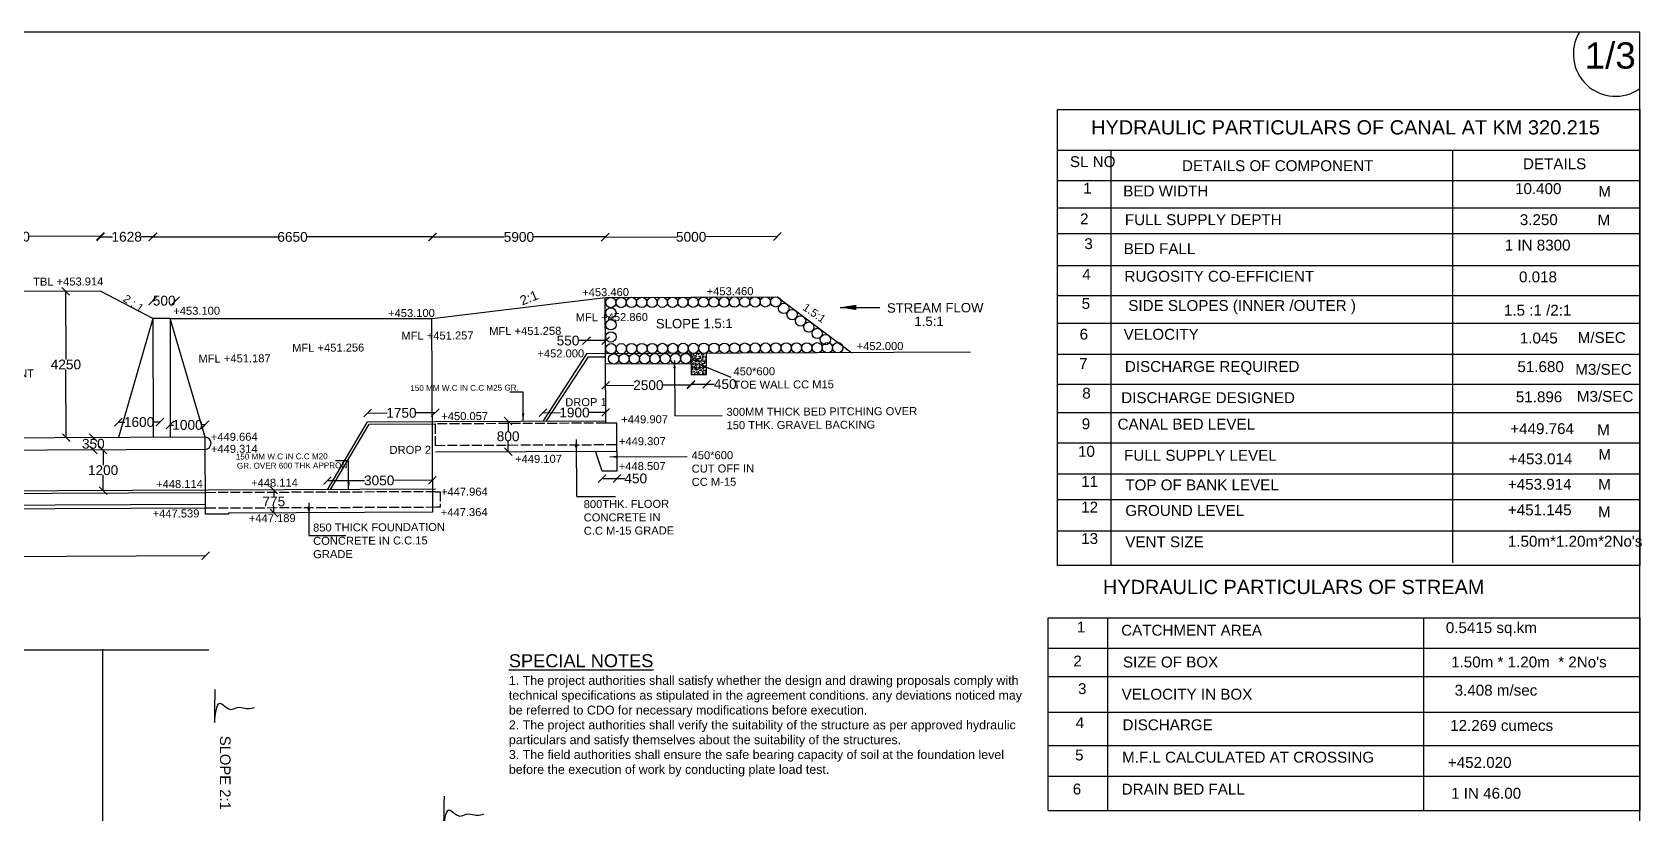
# Model space of a CAD drawing. Header units: millimetres. Extents: x 5124 to 6568637, y 2311 to 91879094.
# Drawn here: x 3729757 to 3749538, y 45946651 to 45956239 of the extents above; entities that cross this region are included whole.
import ezdxf

# ---------------------------------------------------------------- set-up
doc = ezdxf.new("R2010")
doc.units = ezdxf.units.MM
doc.header["$MEASUREMENT"] = 0
doc.linetypes.add('ACAD_ISO02W100', pattern=[15, 12, -3])
for name, color, linetype in [('DIMENSION', 7, 'Continuous'), ('DRAWING', 7, 'Continuous'), ('TEXT', 7, 'Continuous')]:
    doc.layers.add(name, color=color, linetype=linetype)
doc.styles.get("Standard").update_dxf_attribs({"font": 'arial.ttf', "height": 110})
doc.dimstyles.get("Standard").update_dxf_attribs({"dimtxt": 200, "dimasz": 110, "dimexe": 0.18, "dimexo": 0.0625, "dimgap": 0.09, "dimtad": 0, "dimtih": 1, "dimtoh": 1, "dimdec": 0, "dimzin": 0, "dimdsep": 46, "dimtxsty": 'Standard', "dimblk": 'OBLIQUE', "dimcen": 0.09, "dimse1": 1, "dimse2": 1, "dimadec": 0, "dimazin": 0, "dimtfac": 1, "dimtdec": 0, "dimtofl": 0, "dimtmove": 0, "dimatfit": 3, "dimfxl": 1, "dimtolj": 1, "dimtzin": 0, "dimarcsym": 0})

# ---------------------------------------------------------------- blocks, each defined once
blk = doc.blocks.new('_Oblique')
at = {"color": 0, "linetype": 'ByBlock', "lineweight": -2}
blk.add_line((-0.5, -0.5), (0.5, 0.5), dxfattribs=at)
blk = doc.blocks.new('*D103')
at = {"layer": 'Defpoints', "color": 0, "linetype": 'Continuous', "transparency": 16777216}
for p in [(3713421, 45950284), (3731885, 45950331), (3731888, 45949808)]:
    blk.add_point(p, dxfattribs=at)
at = {"layer": 'DIMENSION', "color": 0, "linetype": 'Continuous', "lineweight": -2, "transparency": 16777216}
for p, q in [((3713424, 45949727), (3722427, 45949767)), ((3731888, 45949808), (3722884, 45949769))]:
    blk.add_line(p, q, dxfattribs=at)
at = {"layer": 'DIMENSION', "color": 0, "linetype": 'Continuous', "lineweight": -2, "transparency": 16777216, "xscale": 95, "yscale": 95, "zscale": 95}
for p, rotation in [((3731888, 45949808), 0.2507638112557612), ((3713424, 45949727), 180.2507638112558)]:
    blk.add_blockref('_Oblique', p, dxfattribs=dict(at, rotation=rotation))
at = {"layer": 'DIMENSION', "color": 0, "linetype": 'Continuous', "transparency": 16777216, "insert": (3722656, 45949768), "char_height": 120, "attachment_point": 5}
blk.add_mtext('\\A1;44903', dxfattribs=at)
blk = doc.blocks.new('*D107')
at = {"layer": 'Defpoints', "color": 0, "linetype": 'Continuous', "transparency": 16777216}
for p in [(3729836, 45953055), (3730021, 45951256), (3730175, 45951257)]:
    blk.add_point(p, dxfattribs=at)
at = {"layer": 'DIMENSION', "color": 0, "linetype": 'Continuous', "lineweight": -2, "transparency": 16777216}
for p, q in [((3730167, 45953057), (3730171, 45952218)), ((3730175, 45951257), (3730171, 45952095))]:
    blk.add_line(p, q, dxfattribs=at)
at = {"layer": 'DIMENSION', "color": 0, "linetype": 'Continuous', "lineweight": -2, "transparency": 16777216, "xscale": 95, "yscale": 95, "zscale": 95}
for p, rotation in [((3730167, 45953057), 90.25076378503837), ((3730175, 45951257), 270.2507637850384)]:
    blk.add_blockref('_Oblique', p, dxfattribs=dict(at, rotation=rotation))
at = {"layer": 'DIMENSION', "color": 0, "linetype": 'Continuous', "transparency": 16777216, "insert": (3730171, 45952157), "char_height": 120, "attachment_point": 5}
blk.add_mtext('\\A1;4250', dxfattribs=at)
blk = doc.blocks.new('*D88')
at = {"layer": 'Defpoints', "color": 0, "linetype": 'Continuous', "transparency": 16777216}
for p in [(3730507, 45951258), (3730510, 45951258), (3730466, 45951109)]:
    blk.add_point(p, dxfattribs=at)
at = {"layer": 'DIMENSION', "color": 0, "linetype": 'Continuous', "lineweight": -2, "transparency": 16777216}
for p, q in [((3730507, 45951258), (3730507, 45951245)), ((3730508, 45951109), (3730508, 45951122))]:
    blk.add_line(p, q, dxfattribs=at)
at = {"layer": 'DIMENSION', "color": 0, "linetype": 'Continuous', "lineweight": -2, "transparency": 16777216, "xscale": 95, "yscale": 95, "zscale": 95}
for p, rotation in [((3730507, 45951258), 90.25076378503837), ((3730508, 45951109), 270.2507637850384)]:
    blk.add_blockref('_Oblique', p, dxfattribs=dict(at, rotation=rotation))
at = {"layer": 'DIMENSION', "color": 0, "linetype": 'Continuous', "transparency": 16777216, "insert": (3730508, 45951183), "char_height": 120, "attachment_point": 5}
blk.add_mtext('\\A1;350', dxfattribs=at)
blk = doc.blocks.new('*D108')
at = {"layer": 'Defpoints', "color": 0, "linetype": 'Continuous', "transparency": 16777216}
for p in [(3730627, 45951109), (3730627, 45951109), (3730629, 45950608)]:
    blk.add_point(p, dxfattribs=at)
at = {"layer": 'DIMENSION', "color": 0, "linetype": 'Continuous', "lineweight": -2, "transparency": 16777216}
for p, q in [((3730627, 45951109), (3730627, 45950920)), ((3730629, 45950608), (3730628, 45950797))]:
    blk.add_line(p, q, dxfattribs=at)
at = {"layer": 'DIMENSION', "color": 0, "linetype": 'Continuous', "lineweight": -2, "transparency": 16777216, "xscale": 95, "yscale": 95, "zscale": 95}
for p, rotation in [((3730627, 45951109), 90.25076378503837), ((3730629, 45950608), 270.2507637850384)]:
    blk.add_blockref('_Oblique', p, dxfattribs=dict(at, rotation=rotation))
at = {"layer": 'DIMENSION', "color": 0, "linetype": 'Continuous', "transparency": 16777216, "insert": (3730628, 45950859), "char_height": 120, "attachment_point": 5}
blk.add_mtext('\\A1;1200', dxfattribs=at)
blk = doc.blocks.new('*D109')
at = {"layer": 'Defpoints', "color": 0, "linetype": 'Continuous', "transparency": 16777216}
for p in [(3731326, 45951451), (3730816, 45951259), (3731326, 45951262)]:
    blk.add_point(p, dxfattribs=at)
at = {"layer": 'DIMENSION', "color": 0, "linetype": 'Continuous', "lineweight": -2, "transparency": 16777216}
for p, q in [((3730815, 45951449), (3730897, 45951449)), ((3731326, 45951451), (3731244, 45951451))]:
    blk.add_line(p, q, dxfattribs=at)
at = {"layer": 'DIMENSION', "color": 0, "linetype": 'Continuous', "lineweight": -2, "transparency": 16777216, "xscale": 95, "yscale": 95, "zscale": 95}
for p, rotation in [((3730815, 45951449), 180.2507638112558), ((3731326, 45951451), 0.2507638112557612)]:
    blk.add_blockref('_Oblique', p, dxfattribs=dict(at, rotation=rotation))
at = {"layer": 'DIMENSION', "color": 0, "linetype": 'Continuous', "transparency": 16777216, "insert": (3731070, 45951450), "char_height": 120, "attachment_point": 5}
blk.add_mtext('\\A1;1600', dxfattribs=at)
blk = doc.blocks.new('*D110')
at = {"layer": 'Defpoints', "color": 0, "linetype": 'Continuous', "transparency": 16777216}
for p in [(3731521, 45952942), (3731239, 45952723), (3731524, 45952227)]:
    blk.add_point(p, dxfattribs=at)
at = {"layer": 'DIMENSION', "color": 0, "linetype": 'Continuous', "lineweight": -2, "transparency": 16777216}
for p, q in [((3731238, 45952940), (3731247, 45952941)), ((3731521, 45952942), (3731512, 45952942))]:
    blk.add_line(p, q, dxfattribs=at)
at = {"layer": 'DIMENSION', "color": 0, "linetype": 'Continuous', "lineweight": -2, "transparency": 16777216, "xscale": 95, "yscale": 95, "zscale": 95}
for p, rotation in [((3731238, 45952940), 180.2507638112558), ((3731521, 45952942), 0.2507638112557612)]:
    blk.add_blockref('_Oblique', p, dxfattribs=dict(at, rotation=rotation))
at = {"layer": 'DIMENSION', "color": 0, "linetype": 'Continuous', "transparency": 16777216, "insert": (3731379, 45952941), "char_height": 120, "attachment_point": 5}
blk.add_mtext('\\A1;500', dxfattribs=at)
blk = doc.blocks.new('*D111')
at = {"layer": 'Defpoints', "color": 0, "linetype": 'Continuous', "transparency": 16777216}
for p in [(3732725, 45950617), (3732752, 45950617), (3732733, 45950334)]:
    blk.add_point(p, dxfattribs=at)
at = {"layer": 'DIMENSION', "color": 0, "linetype": 'Continuous', "lineweight": -2, "transparency": 16777216}
for p, q in [((3732725, 45950617), (3732726, 45950537)), ((3732727, 45950334), (3732726, 45950414))]:
    blk.add_line(p, q, dxfattribs=at)
at = {"layer": 'DIMENSION', "color": 0, "linetype": 'Continuous', "lineweight": -2, "transparency": 16777216, "xscale": 95, "yscale": 95, "zscale": 95}
for p, rotation in [((3732725, 45950617), 90.25076378503837), ((3732727, 45950334), 270.2507637850384)]:
    blk.add_blockref('_Oblique', p, dxfattribs=dict(at, rotation=rotation))
at = {"layer": 'DIMENSION', "color": 0, "linetype": 'Continuous', "transparency": 16777216, "insert": (3732726, 45950475), "char_height": 120, "attachment_point": 5}
blk.add_mtext('\\A1;775', dxfattribs=at)
blk = doc.blocks.new('*D112')
at = {"layer": 'Defpoints', "color": 0, "linetype": 'Continuous', "transparency": 16777216}
for p in [(3734675, 45950736), (3734675, 45950626), (3733386, 45950620)]:
    blk.add_point(p, dxfattribs=at)
at = {"layer": 'DIMENSION', "color": 0, "linetype": 'Continuous', "lineweight": -2, "transparency": 16777216}
for p, q in [((3733385, 45950731), (3733842, 45950733)), ((3734675, 45950736), (3734200, 45950734))]:
    blk.add_line(p, q, dxfattribs=at)
at = {"layer": 'DIMENSION', "color": 0, "linetype": 'Continuous', "lineweight": -2, "transparency": 16777216, "xscale": 95, "yscale": 95, "zscale": 95}
for p, rotation in [((3733385, 45950731), 180.2507638112558), ((3734675, 45950736), 0.2507638112557612)]:
    blk.add_blockref('_Oblique', p, dxfattribs=dict(at, rotation=rotation))
at = {"layer": 'DIMENSION', "color": 0, "linetype": 'Continuous', "transparency": 16777216, "insert": (3734021, 45950733), "char_height": 120, "attachment_point": 5}
blk.add_mtext('\\A1;3050', dxfattribs=at)
blk = doc.blocks.new('*D113')
at = {"layer": 'Defpoints', "color": 0, "linetype": 'Continuous', "transparency": 16777216}
for p in [(3733879, 45951455), (3734709, 45951565), (3734710, 45951458)]:
    blk.add_point(p, dxfattribs=at)
at = {"layer": 'DIMENSION', "color": 0, "linetype": 'Continuous', "lineweight": -2, "transparency": 16777216}
for p, q in [((3733878, 45951561), (3734120, 45951562)), ((3734709, 45951565), (3734467, 45951563))]:
    blk.add_line(p, q, dxfattribs=at)
at = {"layer": 'DIMENSION', "color": 0, "linetype": 'Continuous', "lineweight": -2, "transparency": 16777216, "xscale": 95, "yscale": 95, "zscale": 95}
for p, rotation in [((3734709, 45951565), 0.2507638112557612), ((3733878, 45951561), 180.2507638112558)]:
    blk.add_blockref('_Oblique', p, dxfattribs=dict(at, rotation=rotation))
at = {"layer": 'DIMENSION', "color": 0, "linetype": 'Continuous', "transparency": 16777216, "insert": (3734294, 45951563), "char_height": 120, "attachment_point": 5}
blk.add_mtext('\\A1;1750', dxfattribs=at)
blk = doc.blocks.new('*D114')
at = {"layer": 'Defpoints', "color": 0, "linetype": 'Continuous', "transparency": 16777216}
for p in [(3735605, 45951462), (3735660, 45951462), (3735639, 45951087)]:
    blk.add_point(p, dxfattribs=at)
at = {"layer": 'DIMENSION', "color": 0, "linetype": 'Continuous', "lineweight": -2, "transparency": 16777216}
for p, q in [((3735605, 45951462), (3735605, 45951336)), ((3735607, 45951087), (3735606, 45951213))]:
    blk.add_line(p, q, dxfattribs=at)
at = {"layer": 'DIMENSION', "color": 0, "linetype": 'Continuous', "lineweight": -2, "transparency": 16777216, "xscale": 95, "yscale": 95, "zscale": 95}
for p, rotation in [((3735605, 45951462), 90.25076378503837), ((3735607, 45951087), 270.2507637850384)]:
    blk.add_blockref('_Oblique', p, dxfattribs=dict(at, rotation=rotation))
at = {"layer": 'DIMENSION', "color": 0, "linetype": 'Continuous', "transparency": 16777216, "insert": (3735606, 45951275), "char_height": 120, "attachment_point": 5}
blk.add_mtext('\\A1;800', dxfattribs=at)
blk = doc.blocks.new('*D115')
at = {"layer": 'Defpoints', "color": 0, "linetype": 'Continuous', "transparency": 16777216}
for p in [(3736037, 45951464), (3736806, 45951569), (3736806, 45951467)]:
    blk.add_point(p, dxfattribs=at)
at = {"layer": 'DIMENSION', "color": 0, "linetype": 'Continuous', "lineweight": -2, "transparency": 16777216}
for p, q in [((3736036, 45951565), (3736248, 45951566)), ((3736806, 45951569), (3736595, 45951568))]:
    blk.add_line(p, q, dxfattribs=at)
at = {"layer": 'DIMENSION', "color": 0, "linetype": 'Continuous', "lineweight": -2, "transparency": 16777216, "xscale": 95, "yscale": 95, "zscale": 95}
for p, rotation in [((3736036, 45951565), 180.2507638112558), ((3736806, 45951569), 0.2507638112557612)]:
    blk.add_blockref('_Oblique', p, dxfattribs=dict(at, rotation=rotation))
at = {"layer": 'DIMENSION', "color": 0, "linetype": 'Continuous', "transparency": 16777216, "insert": (3736421, 45951567), "char_height": 120, "attachment_point": 5}
blk.add_mtext('\\A1;1900', dxfattribs=at)
blk = doc.blocks.new('*D116')
at = {"layer": 'Defpoints', "color": 0, "linetype": 'Continuous', "transparency": 16777216}
for p in [(3737853, 45952035), (3736804, 45951910), (3737854, 45951905)]:
    blk.add_point(p, dxfattribs=at)
at = {"layer": 'DIMENSION', "color": 0, "linetype": 'Continuous', "lineweight": -2, "transparency": 16777216}
for p, q in [((3736804, 45951901), (3737149, 45951902)), ((3737854, 45951905), (3737509, 45951904))]:
    blk.add_line(p, q, dxfattribs=at)
at = {"layer": 'DIMENSION', "color": 0, "linetype": 'Continuous', "lineweight": -2, "transparency": 16777216, "xscale": 95, "yscale": 95, "zscale": 95}
for p, rotation in [((3736804, 45951901), 180.2507638112558), ((3737854, 45951905), 0.2507638112557612)]:
    blk.add_blockref('_Oblique', p, dxfattribs=dict(at, rotation=rotation))
at = {"layer": 'DIMENSION', "color": 0, "linetype": 'Continuous', "transparency": 16777216, "insert": (3737329, 45951903), "char_height": 120, "attachment_point": 5}
blk.add_mtext('\\A1;2500', dxfattribs=at)
blk = doc.blocks.new('*D117')
at = {"layer": 'Defpoints', "color": 0, "linetype": 'Continuous', "transparency": 16777216}
for p in [(3737853, 45952035), (3738043, 45952035), (3738044, 45951916)]:
    blk.add_point(p, dxfattribs=at)
at = {"layer": 'DIMENSION', "color": 0, "linetype": 'Continuous', "lineweight": -2, "transparency": 16777216}
for p, q in [((3737854, 45951915), (3738044, 45951916)), ((3738044, 45951916), (3738139, 45951916))]:
    blk.add_line(p, q, dxfattribs=at)
at = {"layer": 'DIMENSION', "color": 0, "linetype": 'Continuous', "lineweight": -2, "transparency": 16777216, "xscale": 95, "yscale": 95, "zscale": 95}
for p, rotation in [((3737854, 45951915), 180.2507638112558), ((3738044, 45951916), 0.2507638112557612)]:
    blk.add_blockref('_Oblique', p, dxfattribs=dict(at, rotation=rotation))
at = {"layer": 'DIMENSION', "color": 0, "linetype": 'Continuous', "transparency": 16777216, "insert": (3738274, 45951916), "char_height": 120, "attachment_point": 5}
blk.add_mtext('\\A1;450', dxfattribs=at)
blk = doc.blocks.new('*D118')
at = {"layer": 'Defpoints', "color": 0, "linetype": 'Continuous', "transparency": 16777216}
for p in [(3736760, 45950846), (3736944, 45950847), (3736944, 45950757)]:
    blk.add_point(p, dxfattribs=at)
at = {"layer": 'DIMENSION', "color": 0, "linetype": 'Continuous', "lineweight": -2, "transparency": 16777216}
for p, q in [((3736760, 45950756), (3736944, 45950757)), ((3736944, 45950757), (3737039, 45950757))]:
    blk.add_line(p, q, dxfattribs=at)
at = {"layer": 'DIMENSION', "color": 0, "linetype": 'Continuous', "lineweight": -2, "transparency": 16777216, "xscale": 95, "yscale": 95, "zscale": 95}
for p, rotation in [((3736760, 45950756), 180.2507638112558), ((3736944, 45950757), 0.2507638112557612)]:
    blk.add_blockref('_Oblique', p, dxfattribs=dict(at, rotation=rotation))
at = {"layer": 'DIMENSION', "color": 0, "linetype": 'Continuous', "transparency": 16777216, "insert": (3737174, 45950757), "char_height": 120, "attachment_point": 5}
blk.add_mtext('\\A1;450', dxfattribs=at)
blk = doc.blocks.new('*D119')
at = {"layer": 'Defpoints', "color": 0, "linetype": 'Continuous', "transparency": 16777216}
for p in [(3728491, 45953697), (3730594, 45953732), (3730597, 45953059)]:
    blk.add_point(p, dxfattribs=at)
at = {"layer": 'DIMENSION', "color": 0, "linetype": 'Continuous', "lineweight": -2, "transparency": 16777216}
for p, q in [((3728491, 45953723), (3729363, 45953727)), ((3730594, 45953732), (3729721, 45953729))]:
    blk.add_line(p, q, dxfattribs=at)
at = {"layer": 'DIMENSION', "color": 0, "linetype": 'Continuous', "lineweight": -2, "transparency": 16777216, "xscale": 95, "yscale": 95, "zscale": 95}
for p, rotation in [((3728491, 45953723), 180.2507638112558), ((3730594, 45953732), 0.2507638112557612)]:
    blk.add_blockref('_Oblique', p, dxfattribs=dict(at, rotation=rotation))
at = {"layer": 'DIMENSION', "color": 0, "linetype": 'Continuous', "transparency": 16777216, "insert": (3729542, 45953728), "char_height": 120, "attachment_point": 5}
blk.add_mtext('\\A1;5000', dxfattribs=at)
blk = doc.blocks.new('*D120')
at = {"layer": 'Defpoints', "color": 0, "linetype": 'Continuous', "transparency": 16777216}
for p in [(3736796, 45953732), (3738913, 45953730), (3738916, 45952987)]:
    blk.add_point(p, dxfattribs=at)
at = {"layer": 'DIMENSION', "color": 0, "linetype": 'Continuous', "lineweight": -2, "transparency": 16777216}
for p, q in [((3736796, 45953721), (3737675, 45953725)), ((3738913, 45953730), (3738034, 45953726))]:
    blk.add_line(p, q, dxfattribs=at)
at = {"layer": 'DIMENSION', "color": 0, "linetype": 'Continuous', "lineweight": -2, "transparency": 16777216, "xscale": 95, "yscale": 95, "zscale": 95}
for p, rotation in [((3736796, 45953721), 180.2507638112558), ((3738913, 45953730), 0.2507638112557612)]:
    blk.add_blockref('_Oblique', p, dxfattribs=dict(at, rotation=rotation))
at = {"layer": 'DIMENSION', "color": 0, "linetype": 'Continuous', "transparency": 16777216, "insert": (3737855, 45953725), "char_height": 120, "attachment_point": 5}
blk.add_mtext('\\A1;5000', dxfattribs=at)
blk = doc.blocks.new('*D89')
at = {"layer": 'Defpoints', "color": 0, "linetype": 'Continuous', "transparency": 16777216}
for p in [(3731881, 45951416), (3731451, 45951260), (3731881, 45951261)]:
    blk.add_point(p, dxfattribs=at)
at = {"layer": 'DRAWING', "color": 0, "linetype": 'Continuous', "lineweight": -2, "transparency": 16777216}
for p, q in [((3731450, 45951414), (3731492, 45951414)), ((3731881, 45951416), (3731839, 45951416))]:
    blk.add_line(p, q, dxfattribs=at)
at = {"layer": 'DRAWING', "color": 0, "linetype": 'Continuous', "lineweight": -2, "transparency": 16777216, "xscale": 95, "yscale": 95, "zscale": 95}
for p, rotation in [((3731450, 45951414), 180.2507638112558), ((3731881, 45951416), 0.2507638112557612)]:
    blk.add_blockref('_Oblique', p, dxfattribs=dict(at, rotation=rotation))
at = {"layer": 'DRAWING', "color": 0, "linetype": 'Continuous', "transparency": 16777216, "insert": (3731665, 45951415), "char_height": 120, "attachment_point": 5}
blk.add_mtext('\\A1;1000', dxfattribs=at)
blk = doc.blocks.new('*D125')
at = {"layer": 'Defpoints', "color": 0, "linetype": 'Continuous', "transparency": 16777216}
for p in [(3731239, 45953726), (3730597, 45953059), (3731239, 45952723)]:
    blk.add_point(p, dxfattribs=at)
at = {"layer": 'DIMENSION', "color": 0, "linetype": 'Continuous', "lineweight": -2, "transparency": 16777216}
for p, q in [((3730597, 45953726), (3730744, 45953726)), ((3731239, 45953726), (3731091, 45953726))]:
    blk.add_line(p, q, dxfattribs=at)
at = {"layer": 'DIMENSION', "color": 0, "linetype": 'Continuous', "lineweight": -2, "transparency": 16777216, "xscale": 95, "yscale": 95, "zscale": 95, "rotation": 180}
blk.add_blockref('_Oblique', (3730597, 45953726), dxfattribs=at)
at = {"layer": 'DIMENSION', "color": 0, "linetype": 'Continuous', "lineweight": -2, "transparency": 16777216, "xscale": 95, "yscale": 95, "zscale": 95}
blk.add_blockref('_Oblique', (3731239, 45953726), dxfattribs=at)
at = {"layer": 'DIMENSION', "color": 0, "linetype": 'Continuous', "transparency": 16777216, "insert": (3730918, 45953726), "char_height": 120, "attachment_point": 5}
blk.add_mtext('\\A1;1628', dxfattribs=at)
blk = doc.blocks.new('*D126')
at = {"layer": 'Defpoints', "color": 0, "linetype": 'Continuous', "transparency": 16777216}
for p in [(3734674, 45953724), (3731239, 45952723), (3734674, 45952723)]:
    blk.add_point(p, dxfattribs=at)
at = {"layer": 'DIMENSION', "color": 0, "linetype": 'Continuous', "lineweight": -2, "transparency": 16777216}
for p, q in [((3731239, 45953724), (3732777, 45953724)), ((3734674, 45953724), (3733136, 45953724))]:
    blk.add_line(p, q, dxfattribs=at)
at = {"layer": 'DIMENSION', "color": 0, "linetype": 'Continuous', "lineweight": -2, "transparency": 16777216, "xscale": 95, "yscale": 95, "zscale": 95, "rotation": 180}
blk.add_blockref('_Oblique', (3731239, 45953724), dxfattribs=at)
at = {"layer": 'DIMENSION', "color": 0, "linetype": 'Continuous', "lineweight": -2, "transparency": 16777216, "xscale": 95, "yscale": 95, "zscale": 95}
blk.add_blockref('_Oblique', (3734674, 45953724), dxfattribs=at)
at = {"layer": 'DIMENSION', "color": 0, "linetype": 'Continuous', "transparency": 16777216, "insert": (3732956, 45953724), "char_height": 120, "attachment_point": 5}
blk.add_mtext('\\A1;6650', dxfattribs=at)
blk = doc.blocks.new('*D127')
at = {"layer": 'Defpoints', "color": 0, "linetype": 'Continuous', "transparency": 16777216}
for p in [(3736800, 45953724), (3736800, 45952981), (3734677, 45952723)]:
    blk.add_point(p, dxfattribs=at)
at = {"layer": 'DIMENSION', "color": 0, "linetype": 'Continuous', "lineweight": -2, "transparency": 16777216}
for p, q in [((3734677, 45953724), (3735559, 45953724)), ((3736800, 45953724), (3735918, 45953724))]:
    blk.add_line(p, q, dxfattribs=at)
at = {"layer": 'DIMENSION', "color": 0, "linetype": 'Continuous', "lineweight": -2, "transparency": 16777216, "xscale": 95, "yscale": 95, "zscale": 95, "rotation": 180}
blk.add_blockref('_Oblique', (3734677, 45953724), dxfattribs=at)
at = {"layer": 'DIMENSION', "color": 0, "linetype": 'Continuous', "lineweight": -2, "transparency": 16777216, "xscale": 95, "yscale": 95, "zscale": 95}
blk.add_blockref('_Oblique', (3736800, 45953724), dxfattribs=at)
at = {"layer": 'DIMENSION', "color": 0, "linetype": 'Continuous', "transparency": 16777216, "insert": (3735738, 45953724), "char_height": 120, "attachment_point": 5}
blk.add_mtext('\\A1;5900', dxfattribs=at)
blk = doc.blocks.new('*D128')
at = {"layer": 'Defpoints', "color": 0, "linetype": 'Continuous', "transparency": 16777216}
for p in [(3736569, 45952451), (3736569, 45952287), (3736803, 45952288)]:
    blk.add_point(p, dxfattribs=at)
at = {"layer": 'DIMENSION', "color": 0, "linetype": 'Continuous', "lineweight": -2, "transparency": 16777216}
for p, q in [((3736569, 45952451), (3736474, 45952451)), ((3736803, 45952451), (3736569, 45952451))]:
    blk.add_line(p, q, dxfattribs=at)
at = {"layer": 'DIMENSION', "color": 0, "linetype": 'Continuous', "lineweight": -2, "transparency": 16777216, "xscale": 95, "yscale": 95, "zscale": 95, "rotation": 180}
blk.add_blockref('_Oblique', (3736569, 45952451), dxfattribs=at)
at = {"layer": 'DIMENSION', "color": 0, "linetype": 'Continuous', "lineweight": -2, "transparency": 16777216, "xscale": 95, "yscale": 95, "zscale": 95}
blk.add_blockref('_Oblique', (3736803, 45952451), dxfattribs=at)
at = {"layer": 'DIMENSION', "color": 0, "linetype": 'Continuous', "transparency": 16777216, "insert": (3736342, 45952451), "char_height": 120, "attachment_point": 5}
blk.add_mtext('\\A1;550', dxfattribs=at)

msp = doc.modelspace()

# ---------------------------------------------------------------- hatches: boundary and pattern name
at = {"layer": 'DRAWING', "linetype": 'Continuous'}
h = msp.add_hatch(dxfattribs=at)
h.set_pattern_fill('AR-CONC', color=256, scale=89.124301, angle=0.25076, style=0)
h.set_pattern_definition([(130.2507638, (7113756.2, 5012518), (-639.002226, -58.7246465), [66.843226, -735.275482]), (185.2507638, (7113756.2, 5012518), (120.725934, 670.920779), [53.47458, -588.220385]), (79.7993638, (7113702.96, 5012513.1), (-518.276765, 612.195724), [56.807999, -624.888005]), (134.0665638, (7113755.4, 5012696.24), (-950.516381, -151.679185), [100.264838, -1102.913222]), (83.6151638, (7113676.2, 5012683.6), (-836.803315, 864.521635), [85.212, -937.331858]), (189.0665638, (7113755.4, 5012696.2), (-836.80264, 864.522288), [80.21187, -882.330578]), (159.2507638, (7113666.5, 5012651.3), (-530.413666, -361.15616), [66.843226, -735.275482]), (214.2507638, (7113666.5, 5012651.3), (-219.679568, 645.32963), [53.47458, -588.220385]), (108.7993638, (7113622.3, 5012621.2), (-750.093449, 284.172883), [56.807999, -624.888005]), (142.7507638, (7113756.21, 5012518), (-12.1357845, 296.6390467), [0, -581.090441, 0, -597.1328153, 0, -590.4484927]), (172.7507638, (7113756.2, 5012518), (-235.9951022, 350.4871717), [0, -340.454829, 0, -567.721796, 0, -225.0388595]), (212.7507638, (7113954.96, 5012518.87), (-475.6729784, -22.1839334), [0, -222.810752, 0, -695.169546, 0, -922.4365132]), (222.7507638, (7114044.1, 5012519.26), (-520.146092, 86.942206), [0, -289.6539776, 0, -461.663878, 0, -655.063611])])
h.paths.add_polyline_path([(3737853.3, 45952034.6), (3738043.2, 45952035.4), (3738042, 45952298.8), (3737852.2, 45952297.9)])
h = msp.add_hatch(dxfattribs=at)
h.set_pattern_fill('AR-CONC', color=256, scale=8.91243, angle=0.25076, style=0)
h.set_pattern_definition([(130.25076379, (7113756.213, 5012518), (-63.900222604, -5.87246465), [6.68432256, -73.52754815]), (185.25076379, (7113756.213, 5012518), (12.07259336, 67.09207794), [5.34745805, -58.82203852]), (79.79936379, (7113750.89, 5012517.51), (-51.82767654, 61.21957239), [5.68079987, -62.48880049]), (134.06656379, (7113756.135, 5012535.82), (-95.05163808, -15.16791847), [10.02648384, -110.29132223]), (83.61516379, (7113748.21, 5012534.56), (-83.68033153, 86.45216347), [8.52120007, -93.73318576]), (189.06656379, (7113756.14, 5012535.82), (-83.68026405, 86.45222883), [8.02118707, -88.23305778]), (159.25076379, (7113747.24, 5012531.33), (-53.04136662, -36.115615967), [6.68432256, -73.52754815]), (214.25076379, (7113747.24, 5012531.33), (-21.96795676, 64.53296297), [5.34745805, -58.82203852]), (108.79936379, (7113742.82, 5012528.32), (-75.00934492, 28.41728829), [5.68079987, -62.48880049]), (142.750763785, (7113756.213, 5012517.998), (-1.21357845, 29.663904672), [0, -58.109044116, 0, -59.71328153, 0, -59.044849274]), (172.750763785, (7113756.213, 5012517.998), (-23.599510217, 35.048717171), [0, -34.045482902, 0, -56.772179604, 0, -22.50388595]), (212.750763785, (7113776.088, 5012518.085), (-47.567297839, -2.218393345), [0, -22.281075198, 0, -69.516954617, 0, -92.24365132]), (222.75076379, (7113785, 5012518.124), (-52.014609216, 8.69422062), [0, -28.965397757, 0, -46.16638781, 0, -65.50636108])])
h.paths.add_polyline_path([(3738042, 45952293.7), (3737852.2, 45952292.8), (3737853.3, 45952034.6), (3738043.2, 45952035.4)])

# ---------------------------------------------------------------- linework, layer by layer
at = {"layer": 'DIMENSION', "linetype": 'Continuous'}
for points in [[(3715118.1, 45948662.2), (3717852.4, 45948662.2), (3717912.3, 45948748.8), (3717912.3, 45948564.2), (3717962.3, 45948652.4), (3727281.6, 45948652.4), (3727334.9, 45948749.6), (3727334.9, 45948554), (3727383.6, 45948652.3), (3731926.5, 45948652.3)], [(3730623.9, 45941069.6), (3730623.9, 45948661.5)]]:
    msp.add_lwpolyline(points, dxfattribs=at)
at = {"layer": 'DRAWING', "linetype": 'Continuous'}
for p, q in [((3734666, 45952726.4), (3734676.4, 45950342.2)), ((3731885.3, 45950331.3), (3731881.2, 45951265.3)), ((3734676.4, 45950342.2), (3732170.9, 45950331.3))]:
    msp.add_line(p, q, dxfattribs=at)
at = {"layer": 'DRAWING', "linetype": 'ACAD_ISO02W100', "ltscale": 10}
for p, q in [((3736806.5, 45951437.1), (3734709.9, 45951427.9)), ((3734709.9, 45951427.9), (3734711.1, 45951145.1))]:
    msp.add_line(p, q, dxfattribs=at)
at = {"layer": 'DRAWING', "linetype": 'Continuous'}
msp.add_lwpolyline([(3749514, 45956239.3), (3702628.7, 45956239.3), (3702628.7, 45930924.2), (3749514, 45930924.2)], close=True, dxfattribs=at)
for points in [[(3731238.5, 45952722.9), (3730596.7, 45953058.7), (3728481.8, 45953049.5), (3725874.6, 45951278.3)], [(3731451.2, 45952722.9), (3734674.1, 45952722.9), (3736799.7, 45952981.2)], [(3736799.7, 45952981.2), (3738910.6, 45952990.5), (3739828.1, 45952301.5)], [(3736806.4, 45951467.4), (3736799.7, 45952981.2)], [(3731238.5, 45952722.9), (3730815.7, 45951259.4)], [(3731881.2, 45951264), (3731451.2, 45952722.9), (3731238.5, 45952722.9), (3731244.9, 45951261.2)], [(3731451.2, 45952722.9), (3731450.6, 45951262.1)], [(3741287, 45952307.9), (3736569.3, 45952287.2), (3736036.8, 45951464)], [(3736076.4, 45951464.2), (3736593, 45952250.3), (3736802.9, 45952251.2)], [(3737852.2, 45952292.8), (3737853.3, 45952034.6), (3738043.2, 45952035.4), (3738042, 45952293.7)], [(3737852.7, 45952166.3), (3736803.3, 45952161.7)], [(3733385.8, 45950620), (3733878.6, 45951454.6), (3734709.7, 45951458.2)], [(3733421.6, 45950620.2), (3733896.2, 45951423.9), (3734709.9, 45951427.5)], [(3734709.7, 45951458.2), (3736806.4, 45951467.4)], [(3736942.6, 45951092.8), (3736941.1, 45951437.7), (3736806.5, 45951437.1), (3736806.4, 45951467.4)], [(3731881.2, 45951264), (3713417.4, 45951183.2)], [(3731881.9, 45951114.8), (3713418, 45951033.9)], [(3734711.4, 45951083), (3736942.6, 45951092.8), (3736943.7, 45950846.8), (3736760.1, 45950846), (3736681, 45951091.6)], [(3734713.4, 45950625.8), (3703109.8, 45950487.5)], [(3731883.3, 45950582.7), (3709245.1, 45950483.6)], [(3731884.9, 45950436.5), (3713421, 45950355.7)], [(3736444.7, 45950536), (3736924.1, 45950538.1)], [(3731885.1, 45950391.1), (3713421.2, 45950310.3)], [(3732170.9, 45950331.3), (3732170.9, 45950317.6), (3731885.4, 45950317.6), (3731885.3, 45950331.3)], [(3733157.5, 45950056.5), (3733610.4, 45950058.5)]]:
    msp.add_lwpolyline(points, dxfattribs=at)
at = {"layer": 'DRAWING', "linetype": 'ACAD_ISO02W100', "ltscale": 10}
for points in [[(3734711, 45951164.3), (3736942.2, 45951174.1)], [(3734713.5, 45950595.1), (3731884.2, 45950582.7)], [(3734713.5, 45950595.1), (3734770.6, 45950595.1), (3734770.6, 45950403.5), (3734715.3, 45950403.5)], [(3734715.3, 45950403.5), (3731886, 45950391.1)]]:
    msp.add_lwpolyline(points, dxfattribs=at)
at = {"layer": 'DRAWING', "linetype": 'Continuous'}
for centre in [(3736867.9, 45952918.2), (3736868.4, 45952791.7), (3736994.4, 45952918.8), (3737121, 45952919.3), (3737247.5, 45952919.9), (3737374.1, 45952920.5), (3737500.6, 45952921), (3737627.2, 45952921.6), (3737753.7, 45952922.1), (3737880.7, 45952922.7), (3738007.3, 45952923.2), (3738133.8, 45952923.8), (3738260.4, 45952924.3), (3738387, 45952924.9), (3738513.5, 45952925.4), (3738640.1, 45952926), (3738766.6, 45952926.5), (3738894.1, 45952927.1), (3738992.9, 45952846.9), (3739096.2, 45952770.2), (3736869, 45952646), (3739199.7, 45952692.5), (3739301.1, 45952616.4), (3739403.8, 45952539.2), (3736869.7, 45952495.8), (3736870.3, 45952351.7), (3736996.9, 45952352.3), (3737123.4, 45952352.8), (3737250, 45952353.4), (3737376.6, 45952354), (3737503.1, 45952354.5), (3737629.7, 45952355.1), (3737756.2, 45952355.6), (3737883.2, 45952356.2), (3738009.8, 45952356.7), (3738136.3, 45952357.3), (3738262.9, 45952357.8), (3738389.4, 45952358.4), (3738516, 45952358.9), (3738642.6, 45952359.5), (3738769.1, 45952360), (3738896.6, 45952360.6), (3739023.1, 45952361.2), (3739149.7, 45952361.7), (3739276.2, 45952362.3), (3739402.8, 45952362.8), (3739504.8, 45952463.4), (3739529.3, 45952363.4), (3739655.9, 45952363.9), (3736903.3, 45952226.5), (3737029.9, 45952227.1), (3737156.4, 45952227.6), (3737283, 45952228.2), (3737409.5, 45952228.7), (3737536.1, 45952229.3), (3737662.6, 45952229.8), (3737789.2, 45952230.4)]:
    msp.add_circle(centre, 63.3, dxfattribs=at)
msp.add_arc((3731881, 45951189.4), 74.6, 270.67678, 89.82475, dxfattribs=at)
for points in [[(3732000.9, 45948164.7), (3732000.9, 45947778), (3732063.8, 45947996.5), (3732192, 45947921.1), (3732275, 45947943.7), (3732375.6, 45947936.2), (3732408.3, 45947931.2), (3732488.7, 45947946.2)], [(3734817.7, 45946854.7), (3734817.7, 45946467.9), (3734880.6, 45946686.4), (3735008.8, 45946611.1), (3735091.8, 45946633.7), (3735192.4, 45946626.1), (3735225.1, 45946621.1), (3735305.5, 45946636.2)]]:
    msp.add_spline(points, degree=3, dxfattribs=at)
at = {"layer": 'TEXT'}
for points in [[(3749514, 45949687.1), (3742357.1, 45949687.1), (3742357.1, 45955291.4), (3749514, 45955291.4)], [(3749514, 45955291.4), (3749514, 45949687.1)], [(3742357.1, 45954790.3), (3749514, 45954790.3)], [(3743017.5, 45949684.7), (3743017.5, 45954783.7)], [(3747213.8, 45949720.9), (3747213.8, 45954790.3)], [(3742357.1, 45954419.6), (3749514, 45954419.6)], [(3742357.1, 45954082.6), (3749514, 45954082.6)], [(3742357.1, 45953768.1), (3749514, 45953768.1)], [(3742357.1, 45953374.9), (3749514, 45953374.9)], [(3742357.1, 45953004.2), (3749514, 45953004.2)], [(3742357.1, 45952667.2), (3749514, 45952667.2)], [(3742357.1, 45952285.3), (3749514, 45952285.3)], [(3742357.1, 45951914.5), (3749514, 45951914.5)], [(3742357.1, 45951566.3), (3749514, 45951566.3)], [(3742357.1, 45951195.6), (3749514, 45951195.6)], [(3742357.1, 45950813.7), (3749514, 45950813.7)], [(3742357.1, 45950499.1), (3749514, 45950499.1)], [(3742357.1, 45950113.7), (3749514, 45950113.7)], [(3742243.5, 45946678.8), (3742243.5, 45949045.7)], [(3742243.5, 45949045.7), (3749514, 45949045.7)], [(3742975.8, 45946678.8), (3742975.8, 45949045.7)], [(3746860.6, 45946678.8), (3746860.6, 45949045.7)], [(3742243.5, 45948672), (3749514, 45948672)], [(3742243.5, 45948323.2), (3749514, 45948323.2)], [(3742243.5, 45947887.2), (3749514, 45947887.2)], [(3742243.5, 45947476.1), (3749514, 45947476.1)], [(3742243.5, 45947102.4), (3749514, 45947102.4)], [(3742243.5, 45946678.8), (3749514, 45946678.8)], [(3742243.5, 45946678.8), (3749514, 45946678.8)]]:
    msp.add_lwpolyline(points, dxfattribs=at)
at = {"layer": 'TEXT', "linetype": 'Continuous'}
msp.add_lwpolyline([(3749514, 45949045.7), (3749514, 45946678.8)], dxfattribs=at)
at = {"layer": 'TEXT'}
msp.add_arc((3749216.1, 45955971.9), 519.7, 149.02429, 304.97615, dxfattribs=at)

# ---------------------------------------------------------------- texts
for s, height, p in [('1/3', 323.79, (3748835.5, 45955791.3)), ('HYDRAULIC PARTICULARS OF CANAL AT KM 320.215', 175.101, (3742770.7, 45954983)), ('SL NO', 133.49, (3742509.9, 45954582.6)), ('DETAILS OF COMPONENT ', 133.494, (3743887.1, 45954532.9)), ('DETAILS ', 133.49, (3748077.7, 45954556.3)), ('1', 133.5, (3742674.4, 45954257.8)), ('10.400', 133.49, (3747980.2, 45954250.8)), ('BED WIDTH ', 133.49, (3743165.3, 45954222)), ('M', 133.5, (3749003.9, 45954217.6)), ('2', 133.5, (3742635.4, 45953880.6)), ('FULL SUPPLY DEPTH ', 133.494, (3743185.3, 45953869.6)), ('3.250', 133.49, (3748038.8, 45953870.1)), ('M', 133.5, (3748994.2, 45953866.2)), ('3', 133.5, (3742687.4, 45953575)), ('BED FALL ', 133.49, (3743170.5, 45953513.2)), ('1 IN 8300', 133.49, (3747853.2, 45953557.7)), ('4', 133.5, (3742661.4, 45953197.8)), ('RUGOSITY CO-EFFICIENT ', 133.494, (3743180.5, 45953174.4)), ('0.018', 133.49, (3748029, 45953167.3)), ('5', 133.5, (3742654.9, 45952840.2)), (' SIDE SLOPES (INNER /OUTER )', 133.494, (3743175.5, 45952815.6)), ('1.5 :1 /2:1', 133.494, (3747843.4, 45952757.3)), ('6', 133.5, (3742628.9, 45952463)), ('VELOCITY ', 133.49, (3743170.5, 45952461.9)), ('1.045', 133.49, (3748038.8, 45952415.7)), ('M/SEC', 133.49, (3748749.9, 45952421.5)), ('7', 133.5, (3742622.5, 45952103.1)), ('DISCHARGE REQUIRED ', 133.494, (3743185.6, 45952066.5)), ('51.680', 133.49, (3748009.5, 45952064.2)), ('M3/SEC', 133.49, (3748720.6, 45952031)), ('8', 133.5, (3742661.6, 45951739)), ('DISCHARGE DESIGNED ', 133.494, (3743140.7, 45951682.8)), ('51.896', 133.49, (3747990, 45951693.3)), ('M3/SEC', 133.49, (3748740.1, 45951699.2)), ('9', 133.5, (3742655.1, 45951361.8)), ('CANAL BED LEVEL ', 133.494, (3743095.8, 45951359)), ('+449.764', 133.49, (3747921.6, 45951302.9)), ('M', 133.5, (3748989, 45951289.2)), ('10', 133.49, (3742609.5, 45951023.7)), ('FULL SUPPLY LEVEL ', 133.494, (3743175.6, 45950975.3)), ('+453.014', 133.49, (3747902, 45950931.9)), ('M', 133.5, (3749003.9, 45950986.6)), ('11', 133.49, (3742648.6, 45950653)), ('TOP OF BANK LEVEL ', 133.494, (3743190.6, 45950611.6)), ('+453.914', 133.49, (3747892.3, 45950619.6)), ('M', 133.5, (3749001.4, 45950618.7)), ('12', 133.49, (3742648.6, 45950338.5)), ('GROUND LEVEL', 133.494, (3743190.6, 45950297.1)), ('+451.145', 133.49, (3747892.3, 45950305)), ('M', 133.5, (3749000.1, 45950280.3)), ('13', 133.49, (3742648.6, 45949953.1)), ('VENT SIZE', 133.49, (3743190.6, 45949911.7)), ("1.50m*1.20m*2No's", 133.494, (3747892.3, 45949919.6)), ('HYDRAULIC PARTICULARS OF STREAM', 175.101, (3742915.6, 45949337.4)), ('1', 133.5, (3742595.4, 45948866.2)), ('CATCHMENT AREA', 133.494, (3743139.7, 45948826.5)), ('0.5415 sq.km', 133.494, (3747129.5, 45948858.5)), ('2', 133.5, (3742552.1, 45948448)), ('SIZE OF BOX', 133.494, (3743161.8, 45948435.7)), ("1.50m * 1.20m  * 2No's", 133.494, (3747194.5, 45948436.3)), ('3', 133.5, (3742609.8, 45948109.1)), ('VELOCITY IN BOX', 133.494, (3743145.5, 45948040.5)), ('3.408 m/sec', 133.494, (3747238, 45948089.9)), ('4', 133.5, (3742580.9, 45947690.8)), ('DISCHARGE', 133.49, (3743156.5, 45947664.8)), ('12.269 cumecs', 133.494, (3747183.7, 45947657)), ('5', 133.5, (3742573.7, 45947294.2)), ('M.F.L CALCULATED AT CROSSING', 133.494, (3743151, 45947267)), ('+452.020', 133.49, (3747154.4, 45947202.3)), ('6', 133.5, (3742544.8, 45946876)), ('DRAIN BED FALL', 133.494, (3743145.5, 45946874.7)), ('1 IN 46.00', 133.49, (3747194.5, 45946823.5))]:
    msp.add_text(s, height=height, dxfattribs=at).set_placement(p)
for s, height, rotation, p in [('2:1', 115.86, 21.94941, (3735779.1, 45952881.1)), ('STREAM FLOW', 115.862, 0.25076, (3740261.3, 45952793.5)), ('SLOPE 1.5:1', 115.862, 0.25076, (3737421.1, 45952600.5)), ('1.5:1', 115.86, 0.25076, (3740599.3, 45952629.8)), ('SLOPE 2:1', 130, 270, (3732064.5, 45947596.5))]:
    msp.add_text(s, height=height, rotation=rotation, dxfattribs=at).set_placement(p)
at = {"layer": 'TEXT', "linetype": 'Continuous'}
for s, p in [('150 MM W.C IN C.C M25 GR.', (3734403.6, 45951831.8)), ('150 MM W.C IN C.C M20', (3732259.1, 45950990)), ('GR. OVER 600 THK APPRON', (3732272.5, 45950877.6))]:
    msp.add_text(s, height=71.299, rotation=0.25076, dxfattribs=at).set_placement(p)
at = {"layer": 'TEXT', "linetype": 'Continuous', "attachment_point": 1}
for s, insert, char_height, width, rotation in [('TBL +453.914', (3729767.4, 45953223.9), 98.037, 1036.16, 0.25076), ('2 : 1', (3730918.9, 45953024.1), 98.04, 569.807, 325.69465), ('+453.460', (3736515.7, 45953094.3), 98.04, 569.807, 0.25076), ('+453.460', (3738045.7, 45953105.6), 98.04, 569.807, 0.25076), ('+453.100', (3731490, 45952865.1), 98.04, 569.807, 0.25076), ('+453.100', (3734130.1, 45952837.3), 98.04, 569.807, 0.25076), ('1.5:1', (3739272, 45952917.6), 98.04, 569.807, 325.17793), ('MFL +451.258', (3735372.4, 45952616.9), 98.037, 977.051, 0.25076), ('MFL +452.860', (3736436.7, 45952786.1), 98.037, 977.051, 0.25076), ('MFL +451.256', (3732951.1, 45952410.9), 98.037, 977.051, 0.25076), ('MFL +451.257', (3734293.5, 45952559.9), 98.037, 977.051, 0.25076), ('+452.000', (3739888.7, 45952431.5), 98.04, 569.807, 0.25076), ('MFL +451.187', (3731799.9, 45952279), 98.037, 977.051, 0.25076), ('+452.000', (3735965.4, 45952341), 98.04, 569.807, 0.25076), ('EMBANKMENT', (3728812.6, 45952092.4), 98.04, 1036.16, 0.25076), ('450*600\\PTOE WALL CC M15', (3738375.5, 45952121.8), 98.037, 1228.379, 0.25076), ('DROP 1', (3736307.4, 45951743.3), 98.04, 569.807, 0.25076), ('300MM THICK BED PITCHING OVER\\P150 THK. GRAVEL BACKING', (3738289.4, 45951624.2), 98.037, 2453.182, 0.25076), ('+450.057', (3734784, 45951571.3), 98.04, 569.807, 0.25076), ('+449.907', (3736995.5, 45951532.5), 98.04, 569.807, 0.25076), ('+449.664', (3731952, 45951317.1), 98.04, 569.807, 0.25076), ('+449.307', (3736967.5, 45951262.9), 98.04, 569.807, 0.25076), ('+449.314', (3731952.6, 45951169.2), 98.04, 569.807, 0.25076), ('DROP 2', (3734148.1, 45951157), 98.04, 569.807, 0.25076), ('+449.107', (3735690.9, 45951045.5), 98.04, 569.807, 0.25076), ('450*600\\PCUT OFF IN\\PCC M-15', (3737860.1, 45951090.9), 98.04, 763.174, 0.25076), ('+448.507', (3736965.3, 45950957), 98.04, 569.807, 0.25076), ('+448.114', (3731279.1, 45950736.9), 98.04, 569.807, 0.25076), ('+448.114', (3732446.6, 45950753.1), 98.04, 569.807, 0.25076), ('+447.964', (3734779.8, 45950642.9), 98.04, 569.807, 0.25076), ('800THK. FLOOR \\PCONCRETE IN C.C M-15 GRADE', (3736534, 45950490.8), 98.037, 1212.998, 0.25076), ('+447.539', (3731236.8, 45950374.8), 98.04, 569.807, 0.25076), ('+447.189', (3732419.3, 45950317.6), 98.04, 569.807, 0.25076), ('+447.364', (3734778.1, 45950391.8), 98.04, 569.807, 0.25076), ('850 THICK FOUNDATION CONCRETE IN C.C.15 GRADE', (3733208.5, 45950203.5), 98.037, 1926.539, 0.25076)]:
    msp.add_mtext(s, dxfattribs=dict(at, insert=insert, char_height=char_height, width=width, rotation=rotation))
at = {"layer": 'TEXT', "linetype": 'Continuous', "insert": (3735614.9, 45948598.6), "char_height": 109.3045, "width": 6400.663, "attachment_point": 1}
msp.add_mtext('{\\H1.4638x;\\LSPECIAL NOTES } \\P1. The project authorities shall satisfy whether the design and drawing proposals comply with technical specifications as stipulated in the agreement conditions. any deviations noticed may be referred to CDO for necessary modifications before execution. \\P2. The project authorities shall verify the suitability of the structure as per approved hydraulic particulars and satisfy themselves about the suitability of the structures. \\P3. The field authorities shall ensure the safe bearing capacity of soil at the foundation level before the execution of work by conducting plate load test. ', dxfattribs=at)

# ---------------------------------------------------------------- dimensions: what is measured, and where the dimension line sits
at = {"layer": 'DIMENSION', "linetype": 'Continuous'}
for base, p1, p2, angle, text, picture, middle in [((3730593.8, 45953732.4), (3728490.9, 45953696.7), (3730596.7, 45953058.7), 0.25076, '5000', '*D119', (3729542.3, 45953727.8)), ((3738912.6, 45953730.1), (3736796.4, 45953732.3), (3738915.9, 45952986.5), 0.25076, '5000', '*D120', (3737854.6, 45953725.5)), ((3730174.8, 45951256.6), (3729835.5, 45953055.4), (3730020.6, 45951255.9), 90.25076, '4250', '*D107', (3730170.8, 45952156.7)), ((3731521.3, 45952941.7), (3731238.5, 45952722.9), (3731524.4, 45952226.8), 0.25076, '500', '*D110', (3731379.4, 45952941.1)), ((3737853.9, 45951905.3), (3736804.4, 45951910.4), (3737853.3, 45952034.6), 0.25076, '2500', '*D116', (3737329.2, 45951903)), ((3738043.7, 45951915.9), (3737853.3, 45952034.6), (3738043.2, 45952035.4), 0.25076, '450', '*D117', (3738273.5, 45951916.3)), ((3734709.3, 45951564.5), (3733878.6, 45951454.6), (3734709.7, 45951458.2), 0.25076, '1750', '*D113', (3734293.7, 45951562.7)), ((3736805.9, 45951568.7), (3736036.8, 45951464), (3736806.4, 45951467.4), 0.25076, '1900', '*D115', (3736421.1, 45951567)), ((3731325.5, 45951451.3), (3730815.7, 45951259.4), (3731326.3, 45951261.6), 0.25076, '1600', '*D109', (3731070.2, 45951450.2)), ((3735604.9, 45951462.1), (3735638.7, 45951087.1), (3735660.4, 45951462.4), 90.25076, '800', '*D114', (3735605.8, 45951274.5)), ((3730507.3, 45951258), (3730466, 45951108.6), (3730510, 45951258), 90.25076, '350', '*D88', (3730507.6, 45951183.4)), ((3730626.5, 45951109.3), (3730628.7, 45950607.9), (3730626.5, 45951109.3), 90.25076, '1200', '*D108', (3730627.6, 45950858.6)), ((3736944, 45950756.7), (3736760.1, 45950846), (3736943.7, 45950846.8), 0.25076, '450', '*D118', (3737173.9, 45950757.1)), ((3732725.4, 45950617.1), (3732732.7, 45950333.7), (3732751.9, 45950617.2), 90.25076, '775', '*D111', (3732726, 45950475.4)), ((3731887.6, 45949808), (3713421.3, 45950284), (3731885.3, 45950331.3), 0.25076, '44903', '*D103', (3722655.7, 45949767.6))]:
    dim = msp.add_linear_dim(base=base, p1=p1, p2=p2, angle=angle, text=text, dimstyle='Standard', override={"dimasz": 95, "dimarcsym": 1}, dxfattribs=at)
    dim.commit()
    dim.dimension.update_dxf_attribs({"geometry": picture, "text_midpoint": middle})
for base, p1, p2, text, picture, middle in [((3731238.5, 45953725.9), (3730596.7, 45953058.7), (3731238.5, 45952722.9), '1628', '*D125', (3730917.6, 45953725.9)), ((3734674.1, 45953723.8), (3731238.5, 45952722.9), (3734674.1, 45952722.9), '6650', '*D126', (3732956.3, 45953723.8)), ((3736799.7, 45953723.8), (3734677.2, 45952723.3), (3736799.7, 45952981.2), '5900', '*D127', (3735738.5, 45953723.8)), ((3736569.3, 45952451.3), (3736802.8, 45952288.2), (3736569.3, 45952287.2), '550', '*D128', (3736341.8, 45952451.3))]:
    dim = msp.add_linear_dim(base=base, p1=p1, p2=p2, text=text, dimstyle='Standard', override={"dimasz": 95, "dimarcsym": 1}, dxfattribs=at)
    dim.commit()
    dim.dimension.update_dxf_attribs({"geometry": picture, "text_midpoint": middle})
dim = msp.add_linear_dim(base=(3734674.7, 45950736.3), p1=(3733385.8, 45950620), p2=(3734675.2, 45950625.6), angle=0.25076, text='3050', dimstyle='Standard', override={"dimasz": 95, "dimarcsym": 1}, dxfattribs=at)
dim.commit()
dim.dimension.update_dxf_attribs({"geometry": '*D112', "text_midpoint": (3734020.9, 45950733.4), "dimtype": 160})
at = {"layer": 'DRAWING', "linetype": 'Continuous'}
dim = msp.add_linear_dim(base=(3731880.6, 45951415.8), p1=(3731450.6, 45951259.7), p2=(3731881.2, 45951261.2), angle=0.25076, text='1000', dimstyle='Standard', override={"dimasz": 95, "dimarcsym": 1}, dxfattribs=at)
dim.commit()
dim.dimension.update_dxf_attribs({"geometry": '*D89', "text_midpoint": (3731665.2, 45951414.8)})

# ---------------------------------------------------------------- leaders
at = {"layer": 'DRAWING'}
msp.add_leader([(3739684.7, 45952859.5), (3740172.2, 45952857)], dimstyle='Standard', override={"dimasz": 200, "dimgap": 0.09, "dimtad": 0, "dimarcsym": 1}, dxfattribs=at)
at = {"layer": 'DRAWING', "linetype": 'Continuous'}
for points in [[(3737650.1, 45952205.4), (3737653, 45951528.6), (3738234.5, 45951531.1)], [(3737954.4, 45952162.1), (3738344.2, 45952003)], [(3735790.1, 45951463), (3735788.6, 45951816.8), (3735627.7, 45951816.1)], [(3736441.7, 45951236.3), (3736444.7, 45950543.3)], [(3736853.8, 45951023.4), (3737806.2, 45951027.6)], [(3733645.6, 45950621.1), (3733644, 45950975), (3733483.2, 45950974.3)], [(3733155.7, 45950458.9), (3733157.5, 45950056.5)]]:
    msp.add_leader(points, dimstyle='Standard', override={"dimasz": 95, "dimgap": 0.09, "dimtad": 0, "dimarcsym": 1}, dxfattribs=at)

doc.saveas('drawing.dxf')
